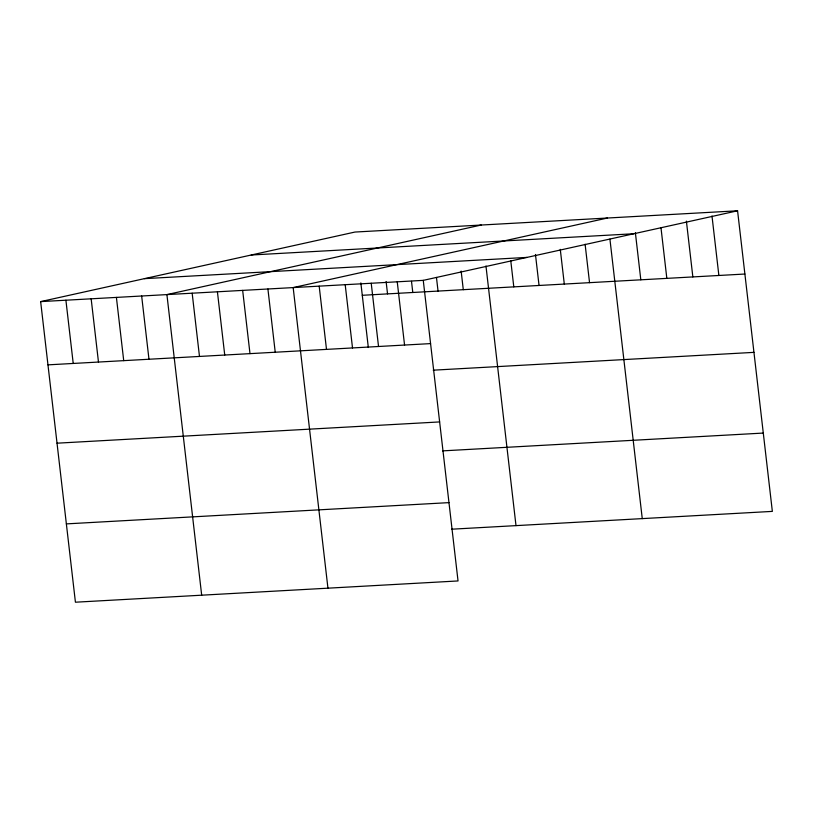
<?xml version="1.0" encoding="UTF-8"?>
<svg xmlns="http://www.w3.org/2000/svg" width="813" height="813" viewBox="0 0 813 813"><rect width="100%" height="100%" fill="white"/><g stroke="black" fill="none" stroke-linecap="round" stroke-linejoin="round"><path stroke-width="1.22" d="M737.574 210.791L423.258 280.363L458.034 580.949L75.426 602.209L40.65 301.613L354.966 232.051L737.574 210.791L772.35 511.387L451.611 529.202M481.225 225.028L166.909 294.601L201.685 595.197M607.484 218.016L293.168 287.589L327.944 588.185M251.237 255.008L633.845 233.748M144.379 278.656L526.976 257.406M40.65 301.613L423.258 280.363M362.283 295.292L744.891 274.032M47.967 364.854L430.575 343.604M433.217 370.179L753.946 352.364M57.032 443.187L439.63 421.927M442.546 450.88L763.285 433.065M66.371 523.887L448.969 502.627M711.985 215.953L718.875 275.485M686.396 221.126L692.849 276.928M660.959 227.528L666.833 278.371M635.37 232.691L640.817 279.814M609.923 239.103L642.26 518.613M585.106 244.225L589.547 282.67M560.279 249.347L564.303 284.072M535.462 254.469L539.049 285.475M510.777 260.831L513.796 286.877M485.961 265.953L516.001 525.625M461.144 271.075L463.288 289.682M436.459 277.436L438.044 291.084M411.5 281.328L412.791 292.487M397.242 281.806L404.559 345.047M386.104 281.491L387.537 293.889M371.216 283.249L378.533 346.501M360.85 282.894L368.33 347.507M345.2 284.692L352.517 347.944M319.184 286.146L326.501 349.387M267.914 288.991L275.231 352.232M242.66 290.393L249.987 353.635M217.417 291.796L224.734 355.037M192.163 293.198L199.48 356.44M141.655 296.003L148.972 359.244M116.401 297.406L123.718 360.647M91.158 298.808L98.475 362.049M65.904 300.21L73.221 363.452"/></g></svg>
